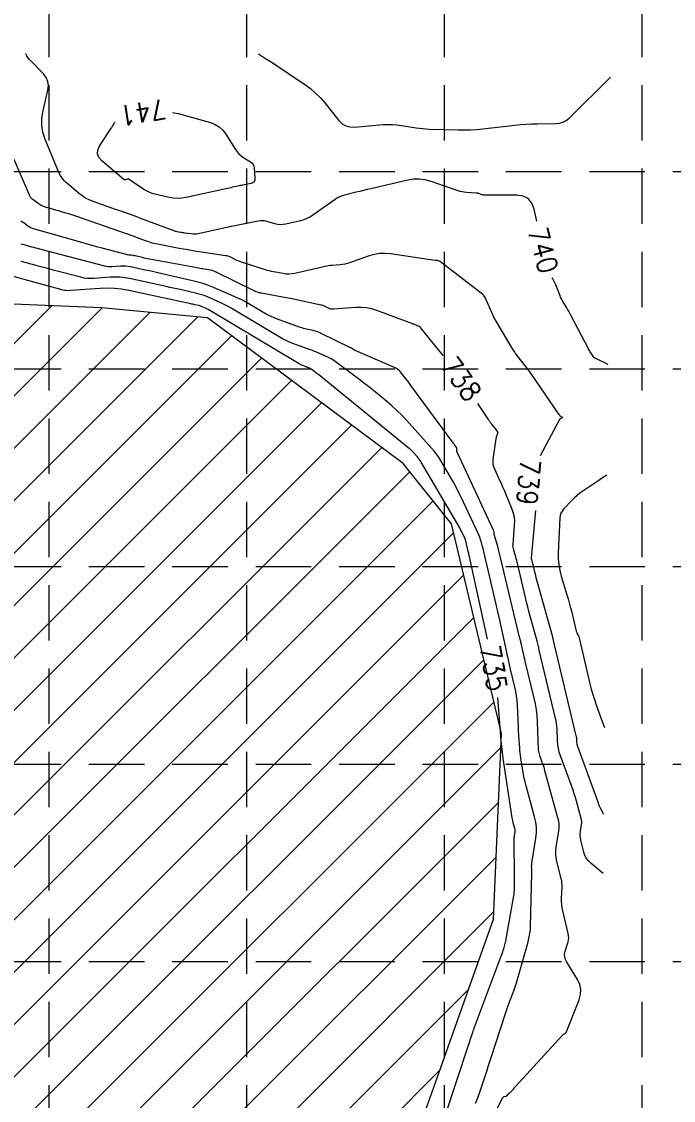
# Model space of a CAD drawing. Header units: feet. Extents: x 46644 to 49208, y 46045 to 47649.
# Drawn here: x 48680.3 to 48812.2, y 46658.7 to 46877.2 of the extents above; entities that cross this region are included whole.
import ezdxf
from ezdxf.enums import TextEntityAlignment as Align

# ---------------------------------------------------------------- set-up
doc = ezdxf.new("R2010")
doc.units = ezdxf.units.FT
doc.header["$MEASUREMENT"] = 0
doc.linetypes.add('DGN Style 3', pattern=[33.544038, 23.960027, -9.584011])
doc.linetypes.add('HIDDEN', pattern=[0.375, 0.25, -0.125])
doc.layers.add('EC', color=35, linetype='Continuous', lineweight=0)
doc.layers.add('WATER', color=5, linetype='Continuous', lineweight=0)
doc.layers.add('GRID', color=254, linetype='HIDDEN')
doc.styles.add('Style-STANDARD', font='STANDARD.shx')

msp = doc.modelspace()

# ---------------------------------------------------------------- hatches: boundary and pattern name
at = {"layer": 'WATER', "linetype": 'Continuous', "lineweight": 0}
h = msp.add_hatch(dxfattribs=at)
h.set_pattern_fill('ANSI31', color=5, scale=60, style=0)
h.paths.add_polyline_path([(48758, 46548), (48748.24, 46580.2), (48748.24, 46610.52), (48759.97, 46650.93), (48775.75, 46695.46), (48777.37, 46733.05), (48767.26, 46775.49), (48757.53, 46787.69), (48717.91, 46817.2), (48696.48, 46819.22), (48677.07, 46820.03), (48668.98, 46822.85), (48659.27, 46819.62), (48652, 46813.96), (48645.12, 46806.28), (48639.46, 46798.6), (48637.44, 46784.46), (48637.44, 46767.88), (48636.63, 46740.8), (48643.1, 46711.7), (48644.31, 46697.15), (48649.17, 46685.83), (48650.38, 46673.3), (48654.02, 46662.79), (48655.23, 46659.96), (48658.87, 46653.09), (48663.75, 46638.02), (48666.87, 46627.54), (48668, 46622.15), (48668.57, 46614.5), (48667.72, 46613.94), (48661.2, 46570.87), (48661.77, 46564.36), (48660.62, 46535.65), (48655.23, 46513.26), (48658.07, 46482.38), (48659.48, 46459.15), (48661.72, 46442.22), (48687.31, 46461.12), (48722.39, 46449.85), (48747.72, 46477.59), (48775.53, 46472.66)])

# ---------------------------------------------------------------- linework, layer by layer
at = {"layer": 'EC', "color": 35, "linetype": 'DGN Style 3', "lineweight": 0}
for p, q in [((48681.35, 46870.22), (48681.19, 46870.64)), ((48681.84, 46869.56), (48681.35, 46870.22)), ((48684.71, 46866.59), (48681.84, 46869.56)), ((48728.21, 46870.64), (48729.68, 46869.73)), ((48729.68, 46869.73), (48730.02, 46869.53)), ((48730.02, 46869.53), (48730.34, 46869.32)), ((48730.34, 46869.32), (48730.67, 46869.11)), ((48730.67, 46869.11), (48731, 46868.89)), ((48731, 46868.89), (48737.62, 46864.44)), ((48685.28, 46865.86), (48684.71, 46866.59)), ((48685.62, 46865.06), (48685.28, 46865.86)), ((48685.74, 46864.2), (48685.62, 46865.06)), ((48791.08, 46857.65), (48799.4, 46865.89)), ((48799.4, 46865.89), (48799.46, 46865.94)), ((48684.59, 46858.83), (48685.63, 46863.28)), ((48685.63, 46863.28), (48685.74, 46864.2)), ((48737.62, 46864.44), (48738.74, 46863.62)), ((48738.74, 46863.62), (48739.78, 46862.73)), ((48739.78, 46862.73), (48740.76, 46861.77)), ((48740.76, 46861.77), (48741.66, 46860.72)), ((48741.66, 46860.72), (48744.49, 46857.18)), ((48684.38, 46857.47), (48684.59, 46858.83)), ((48710.86, 46858.75), (48711.2, 46858.71)), ((48711.2, 46858.71), (48711.98, 46858.57)), ((48711.98, 46858.57), (48712.75, 46858.38)), ((48712.75, 46858.38), (48718.52, 46856.74)), ((48684.38, 46856.14), (48684.38, 46857.47)), ((48684.6, 46854.82), (48684.38, 46856.14)), ((48698.53, 46855.74), (48698.62, 46855.89)), ((48698.62, 46855.89), (48698.72, 46856.04)), ((48698.72, 46856.04), (48698.81, 46856.19)), ((48698.81, 46856.19), (48699.11, 46856.67)), ((48699.11, 46856.67), (48699.18, 46856.77)), ((48699.18, 46856.77), (48699.23, 46856.81)), ((48718.52, 46856.74), (48719.46, 46856.38)), ((48719.46, 46856.38), (48720.29, 46855.88)), ((48720.29, 46855.88), (48721, 46855.22)), ((48744.49, 46857.18), (48745.14, 46856.52)), ((48745.14, 46856.52), (48745.89, 46856.08)), ((48745.89, 46856.08), (48746.72, 46855.85)), ((48746.72, 46855.85), (48747.64, 46855.82)), ((48747.64, 46855.82), (48753.49, 46856.32)), ((48753.49, 46856.32), (48754.41, 46856.37)), ((48754.41, 46856.37), (48755.33, 46856.37)), ((48755.33, 46856.37), (48756.25, 46856.3)), ((48756.25, 46856.3), (48757.17, 46856.18)), ((48757.17, 46856.18), (48760.16, 46855.68)), ((48773.64, 46855.49), (48780.13, 46856.24)), ((48780.13, 46856.24), (48781.26, 46856.36)), ((48781.26, 46856.36), (48782.39, 46856.44)), ((48782.39, 46856.44), (48783.52, 46856.5)), ((48783.52, 46856.5), (48784.66, 46856.52)), ((48784.66, 46856.52), (48788.36, 46856.53)), ((48788.36, 46856.53), (48789.13, 46856.6)), ((48789.13, 46856.6), (48789.84, 46856.81)), ((48789.84, 46856.81), (48790.49, 46857.16)), ((48790.49, 46857.16), (48791.08, 46857.65)), ((48685.02, 46853.52), (48684.6, 46854.82)), ((48696.09, 46851.98), (48698.43, 46855.6)), ((48698.43, 46855.6), (48698.53, 46855.74)), ((48721, 46855.22), (48721.61, 46854.42)), ((48721.61, 46854.42), (48723.57, 46851.28)), ((48760.16, 46855.68), (48760.8, 46855.58)), ((48760.8, 46855.58), (48761.45, 46855.51)), ((48761.45, 46855.51), (48762.09, 46855.45)), ((48762.09, 46855.45), (48762.74, 46855.43)), ((48762.74, 46855.43), (48768.62, 46855.26)), ((48768.62, 46855.26), (48769.87, 46855.25)), ((48769.87, 46855.25), (48771.13, 46855.29)), ((48771.13, 46855.29), (48772.38, 46855.36)), ((48772.38, 46855.36), (48773.64, 46855.49)), ((48687.86, 46846.63), (48685.02, 46853.52)), ((48695.71, 46851.17), (48696.09, 46851.98)), ((48681.9, 46842.02), (48678.77, 46849.29)), ((48695.66, 46850.4), (48695.71, 46851.17)), ((48695.93, 46849.69), (48695.66, 46850.4)), ((48696.53, 46849.02), (48695.93, 46849.69)), ((48723.57, 46851.28), (48723.89, 46850.83)), ((48723.89, 46850.83), (48724.25, 46850.42)), ((48724.25, 46850.42), (48724.66, 46850.06)), ((48724.66, 46850.06), (48725.1, 46849.74)), ((48725.1, 46849.74), (48726.64, 46848.76)), ((48701.09, 46845.18), (48696.53, 46849.02)), ((48726.64, 46848.76), (48726.93, 46848.53)), ((48726.93, 46848.53), (48727.14, 46848.26)), ((48727.14, 46848.26), (48727.28, 46847.93)), ((48727.28, 46847.93), (48727.35, 46847.57)), ((48727.35, 46847.57), (48727.5, 46845.49)), ((48688.15, 46846.04), (48687.86, 46846.63)), ((48688.5, 46845.49), (48688.15, 46846.04)), ((48688.9, 46844.99), (48688.5, 46845.49)), ((48689.38, 46844.54), (48688.9, 46844.99)), ((48701.15, 46845.14), (48701.09, 46845.18)), ((48701.22, 46845.12), (48701.15, 46845.14)), ((48701.29, 46845.12), (48701.22, 46845.12)), ((48701.36, 46845.14), (48701.29, 46845.12)), ((48701.69, 46845.28), (48701.36, 46845.14)), ((48701.8, 46845.31), (48701.69, 46845.28)), ((48701.89, 46845.32), (48701.8, 46845.31)), ((48701.99, 46845.29), (48701.89, 46845.32)), ((48702.08, 46845.24), (48701.99, 46845.29)), ((48705.04, 46843.21), (48702.08, 46845.24)), ((48727.47, 46845.09), (48727.33, 46844.77)), ((48727.5, 46845.49), (48727.47, 46845.09)), ((48758.42, 46845.08), (48750.94, 46843.33)), ((48759.62, 46845.27), (48758.42, 46845.08)), ((48760.81, 46845.29), (48759.62, 46845.27)), ((48761.99, 46845.15), (48760.81, 46845.29)), ((48763.16, 46844.83), (48761.99, 46845.15)), ((48691.73, 46842.53), (48689.38, 46844.54)), ((48705.56, 46842.89), (48705.04, 46843.21)), ((48706.11, 46842.62), (48705.56, 46842.89)), ((48721.62, 46843.34), (48713.61, 46841.59)), ((48721.96, 46843.41), (48721.62, 46843.34)), ((48722.3, 46843.48), (48721.96, 46843.41)), ((48722.63, 46843.56), (48722.3, 46843.48)), ((48722.97, 46843.63), (48722.63, 46843.56)), ((48724.08, 46843.87), (48722.97, 46843.63)), ((48724.31, 46843.92), (48724.08, 46843.87)), ((48724.55, 46843.97), (48724.31, 46843.92)), ((48724.79, 46844.02), (48724.55, 46843.97)), ((48725.02, 46844.07), (48724.79, 46844.02)), ((48726.69, 46844.41), (48725.02, 46844.07)), ((48727.06, 46844.55), (48726.69, 46844.41)), ((48727.33, 46844.77), (48727.06, 46844.55)), ((48748.75, 46842.81), (48748.02, 46842.64)), ((48749.48, 46842.99), (48748.75, 46842.81)), ((48750.21, 46843.16), (48749.48, 46842.99)), ((48750.94, 46843.33), (48750.21, 46843.16)), ((48768.61, 46842.93), (48763.16, 46844.83)), ((48769.03, 46842.8), (48768.61, 46842.93)), ((48769.45, 46842.7), (48769.03, 46842.8)), ((48682.03, 46841.76), (48681.9, 46842.02)), ((48682.19, 46841.53), (48682.03, 46841.76)), ((48682.38, 46841.32), (48682.19, 46841.53)), ((48682.6, 46841.14), (48682.38, 46841.32)), ((48683.69, 46840.33), (48682.6, 46841.14)), ((48692.47, 46841.95), (48691.73, 46842.53)), ((48693.26, 46841.45), (48692.47, 46841.95)), ((48694.09, 46841.03), (48693.26, 46841.45)), ((48694.96, 46840.68), (48694.09, 46841.03)), ((48699.32, 46839.17), (48694.96, 46840.68)), ((48706.69, 46842.4), (48706.11, 46842.62)), ((48707.28, 46842.23), (48706.69, 46842.4)), ((48710.13, 46841.6), (48707.28, 46842.23)), ((48711, 46841.45), (48710.13, 46841.6)), ((48711.87, 46841.4), (48711, 46841.45)), ((48712.74, 46841.45), (48711.87, 46841.4)), ((48713.61, 46841.59), (48712.74, 46841.45)), ((48743.77, 46841.19), (48739.43, 46838.11)), ((48744.2, 46841.47), (48743.77, 46841.19)), ((48744.66, 46841.71), (48744.2, 46841.47)), ((48745.14, 46841.9), (48744.66, 46841.71)), ((48745.64, 46842.05), (48745.14, 46841.9)), ((48748.02, 46842.64), (48745.64, 46842.05)), ((48769.88, 46842.63), (48769.45, 46842.7)), ((48770.31, 46842.59), (48769.88, 46842.63)), ((48772.35, 46842.46), (48770.31, 46842.59)), ((48772.46, 46842.45), (48772.35, 46842.46)), ((48772.58, 46842.43), (48772.46, 46842.45)), ((48772.69, 46842.4), (48772.58, 46842.43)), ((48772.8, 46842.37), (48772.69, 46842.4)), ((48773.32, 46842.18), (48772.8, 46842.37)), ((48773.47, 46842.13), (48773.32, 46842.18)), ((48773.64, 46842.09), (48773.47, 46842.13)), ((48773.8, 46842.07), (48773.64, 46842.09)), ((48773.97, 46842.06), (48773.8, 46842.07)), ((48780.47, 46842.05), (48773.97, 46842.06)), ((48781.79, 46841.87), (48780.47, 46842.05)), ((48782.82, 46841.34), (48781.79, 46841.87)), ((48783.57, 46840.44), (48782.82, 46841.34)), ((48684.03, 46840.1), (48683.69, 46840.33)), ((48684.39, 46839.9), (48684.03, 46840.1)), ((48684.76, 46839.74), (48684.39, 46839.9)), ((48685.15, 46839.6), (48684.76, 46839.74)), ((48688.2, 46838.74), (48685.15, 46839.6)), ((48689.02, 46838.49), (48688.2, 46838.74)), ((48689.84, 46838.24), (48689.02, 46838.49)), ((48700.63, 46838.71), (48699.32, 46839.17)), ((48701.95, 46838.24), (48700.63, 46838.71)), ((48784.02, 46839.19), (48783.57, 46840.44)), ((48784.53, 46836.8), (48784.02, 46839.19)), ((48680.36, 46836.66), (48680.17, 46836.77)), ((48680.55, 46836.54), (48680.36, 46836.66)), ((48680.73, 46836.41), (48680.55, 46836.54)), ((48681.57, 46835.79), (48680.73, 46836.41)), ((48690.66, 46837.98), (48689.84, 46838.24)), ((48691.47, 46837.7), (48690.66, 46837.98)), ((48701.35, 46834.28), (48691.47, 46837.7)), ((48703.26, 46837.77), (48701.95, 46838.24)), ((48704.56, 46837.28), (48703.26, 46837.77)), ((48711.16, 46834.81), (48704.56, 46837.28)), ((48725.11, 46836.16), (48724.45, 46836.03)), ((48728.18, 46836.81), (48725.11, 46836.16)), ((48728.57, 46836.86), (48728.18, 46836.81)), ((48728.96, 46836.87), (48728.57, 46836.86)), ((48729.35, 46836.83), (48728.96, 46836.87)), ((48729.74, 46836.75), (48729.35, 46836.83)), ((48731.55, 46836.22), (48729.74, 46836.75)), ((48732.11, 46836.1), (48731.55, 46836.22)), ((48733.79, 46836.16), (48733.23, 46836.07)), ((48736.45, 46836.78), (48733.79, 46836.16)), ((48737.24, 46837), (48736.45, 46836.78)), ((48738, 46837.3), (48737.24, 46837)), ((48738.73, 46837.67), (48738, 46837.3)), ((48739.43, 46838.11), (48738.73, 46837.67)), ((48681.83, 46835.61), (48681.57, 46835.79)), ((48682.11, 46835.46), (48681.83, 46835.61)), ((48682.39, 46835.33), (48682.11, 46835.46)), ((48682.69, 46835.23), (48682.39, 46835.33)), ((48692.05, 46832.56), (48682.69, 46835.23)), ((48701.82, 46834.12), (48701.35, 46834.28)), ((48702.29, 46833.95), (48701.82, 46834.12)), ((48711.3, 46834.76), (48711.16, 46834.81)), ((48711.45, 46834.71), (48711.3, 46834.76)), ((48711.6, 46834.68), (48711.45, 46834.71)), ((48711.75, 46834.64), (48711.6, 46834.68)), ((48712.45, 46834.51), (48711.75, 46834.64)), ((48712.67, 46834.47), (48712.45, 46834.51)), ((48712.89, 46834.44), (48712.67, 46834.47)), ((48713.1, 46834.4), (48712.89, 46834.44)), ((48713.32, 46834.37), (48713.1, 46834.4)), ((48714.57, 46834.18), (48713.32, 46834.37)), ((48714.93, 46834.14), (48714.57, 46834.18)), ((48715.29, 46834.14), (48714.93, 46834.14)), ((48715.65, 46834.17), (48715.29, 46834.14)), ((48716.01, 46834.23), (48715.65, 46834.17)), ((48722.47, 46835.61), (48716.01, 46834.23)), ((48723.13, 46835.75), (48722.47, 46835.61)), ((48723.79, 46835.89), (48723.13, 46835.75)), ((48724.45, 46836.03), (48723.79, 46835.89)), ((48732.67, 46836.05), (48732.11, 46836.1)), ((48733.23, 46836.07), (48732.67, 46836.05)), ((48680.44, 46832.07), (48680.15, 46832.13)), ((48680.73, 46831.99), (48680.44, 46832.07)), ((48681.02, 46831.92), (48680.73, 46831.99)), ((48682.37, 46831.54), (48681.02, 46831.92)), ((48693.19, 46832.24), (48692.05, 46832.56)), ((48694.34, 46831.93), (48693.19, 46832.24)), ((48695.48, 46831.61), (48694.34, 46831.93)), ((48702.76, 46833.78), (48702.29, 46833.95)), ((48703.22, 46833.61), (48702.76, 46833.78)), ((48705.4, 46832.79), (48703.22, 46833.61)), ((48706.07, 46832.56), (48705.4, 46832.79)), ((48706.74, 46832.35), (48706.07, 46832.56)), ((48707.43, 46832.18), (48706.74, 46832.35)), ((48708.12, 46832.03), (48707.43, 46832.18)), ((48712.54, 46831.2), (48708.12, 46832.03)), ((48682.78, 46831.43), (48682.37, 46831.54)), ((48683.19, 46831.32), (48682.78, 46831.43)), ((48683.61, 46831.21), (48683.19, 46831.32)), ((48684.02, 46831.1), (48683.61, 46831.21)), ((48697.14, 46827.66), (48684.02, 46831.1)), ((48696.63, 46831.31), (48695.48, 46831.61)), ((48701.99, 46829.91), (48696.63, 46831.31)), ((48702.03, 46829.9), (48701.99, 46829.91)), ((48702.07, 46829.89), (48702.03, 46829.9)), ((48702.11, 46829.89), (48702.07, 46829.89)), ((48702.15, 46829.89), (48702.11, 46829.89)), ((48702.34, 46829.91), (48702.15, 46829.89)), ((48702.39, 46829.91), (48702.34, 46829.91)), ((48702.45, 46829.91), (48702.39, 46829.91)), ((48702.51, 46829.9), (48702.45, 46829.91)), ((48702.56, 46829.89), (48702.51, 46829.9)), ((48702.89, 46829.82), (48702.56, 46829.89)), ((48702.98, 46829.8), (48702.89, 46829.82)), ((48703.08, 46829.78), (48702.98, 46829.8)), ((48703.17, 46829.76), (48703.08, 46829.78)), ((48703.26, 46829.74), (48703.17, 46829.76)), ((48704.74, 46829.4), (48703.26, 46829.74)), ((48713.58, 46831.02), (48712.54, 46831.2)), ((48714.62, 46830.84), (48713.58, 46831.02)), ((48715.67, 46830.66), (48714.62, 46830.84)), ((48716.71, 46830.5), (48715.67, 46830.66)), ((48721.59, 46829.78), (48716.71, 46830.5)), ((48721.86, 46829.73), (48721.59, 46829.78)), ((48722.12, 46829.66), (48721.86, 46829.73)), ((48722.37, 46829.57), (48722.12, 46829.66)), ((48750.62, 46829.74), (48746.66, 46828.34)), ((48751.68, 46830.04), (48750.62, 46829.74)), ((48752.75, 46830.21), (48751.68, 46830.04)), ((48753.83, 46830.25), (48752.75, 46830.21)), ((48754.92, 46830.15), (48753.83, 46830.25)), ((48763.93, 46828.83), (48754.92, 46830.15)), ((48683.25, 46827.81), (48680.24, 46828.64)), ((48684.17, 46827.56), (48683.25, 46827.81)), ((48685.1, 46827.31), (48684.17, 46827.56)), ((48697.5, 46827.58), (48697.14, 46827.66)), ((48697.86, 46827.53), (48697.5, 46827.58)), ((48698.22, 46827.52), (48697.86, 46827.53)), ((48698.58, 46827.53), (48698.22, 46827.52)), ((48700.29, 46827.66), (48698.58, 46827.53)), ((48700.81, 46827.68), (48700.29, 46827.66)), ((48701.33, 46827.66), (48700.81, 46827.68)), ((48701.85, 46827.61), (48701.33, 46827.66)), ((48702.36, 46827.51), (48701.85, 46827.61)), ((48705.33, 46826.87), (48702.36, 46827.51)), ((48705.1, 46829.32), (48704.74, 46829.4)), ((48705.45, 46829.25), (48705.1, 46829.32)), ((48705.81, 46829.18), (48705.45, 46829.25)), ((48706.17, 46829.11), (48705.81, 46829.18)), ((48715.83, 46827.3), (48706.17, 46829.11)), ((48722.61, 46829.46), (48722.37, 46829.57)), ((48723.74, 46828.9), (48722.61, 46829.46)), ((48724.09, 46828.74), (48723.74, 46828.9)), ((48724.45, 46828.59), (48724.09, 46828.74)), ((48724.81, 46828.45), (48724.45, 46828.59)), ((48725.17, 46828.33), (48724.81, 46828.45)), ((48729.62, 46826.92), (48725.17, 46828.33)), ((48741.75, 46827.63), (48735.58, 46826.21)), ((48742.09, 46827.7), (48741.75, 46827.63)), ((48742.43, 46827.76), (48742.09, 46827.7)), ((48742.77, 46827.8), (48742.43, 46827.76)), ((48743.12, 46827.83), (48742.77, 46827.8)), ((48744.74, 46827.94), (48743.12, 46827.83)), ((48745.23, 46827.99), (48744.74, 46827.94)), ((48745.71, 46828.08), (48745.23, 46827.99)), ((48746.19, 46828.19), (48745.71, 46828.08)), ((48746.66, 46828.34), (48746.19, 46828.19)), ((48763.97, 46828.83), (48763.93, 46828.83)), ((48764.02, 46828.82), (48763.97, 46828.83)), ((48764.07, 46828.82), (48764.02, 46828.82)), ((48764.11, 46828.81), (48764.07, 46828.82)), ((48764.33, 46828.8), (48764.11, 46828.81)), ((48764.39, 46828.8), (48764.33, 46828.8)), ((48764.45, 46828.79), (48764.39, 46828.8)), ((48764.5, 46828.77), (48764.45, 46828.79)), ((48764.56, 46828.75), (48764.5, 46828.77)), ((48764.82, 46828.66), (48764.56, 46828.75)), ((48764.9, 46828.62), (48764.82, 46828.66)), ((48764.97, 46828.59), (48764.9, 46828.62)), ((48765.05, 46828.54), (48764.97, 46828.59)), ((48765.11, 46828.49), (48765.05, 46828.54)), ((48773.32, 46822.22), (48765.11, 46828.49)), ((48686.49, 46823.42), (48678.1, 46825.74)), ((48686.02, 46827.06), (48685.1, 46827.31)), ((48686.94, 46826.81), (48686.02, 46827.06)), ((48692.29, 46825.41), (48686.94, 46826.81)), ((48692.97, 46825.27), (48692.29, 46825.41)), ((48693.64, 46825.18), (48692.97, 46825.27)), ((48698.25, 46825.41), (48695.02, 46825.16)), ((48699.24, 46825.45), (48698.25, 46825.41)), ((48700.22, 46825.41), (48699.24, 46825.45)), ((48701.19, 46825.31), (48700.22, 46825.41)), ((48702.16, 46825.14), (48701.19, 46825.31)), ((48706.18, 46826.69), (48705.33, 46826.87)), ((48707.03, 46826.5), (48706.18, 46826.69)), ((48707.89, 46826.31), (48707.03, 46826.5)), ((48708.74, 46826.12), (48707.89, 46826.31)), ((48714.9, 46824.72), (48708.74, 46826.12)), ((48716.09, 46827.25), (48715.83, 46827.3)), ((48716.36, 46827.2), (48716.09, 46827.25)), ((48716.62, 46827.16), (48716.36, 46827.2)), ((48716.89, 46827.12), (48716.62, 46827.16)), ((48718.12, 46826.94), (48716.89, 46827.12)), ((48718.5, 46826.87), (48718.12, 46826.94)), ((48718.86, 46826.77), (48718.5, 46826.87)), ((48719.22, 46826.64), (48718.86, 46826.77)), ((48719.57, 46826.49), (48719.22, 46826.64)), ((48727.38, 46822.65), (48719.57, 46826.49)), ((48730.02, 46826.8), (48729.62, 46826.92)), ((48730.43, 46826.69), (48730.02, 46826.8)), ((48730.85, 46826.59), (48730.43, 46826.69)), ((48731.26, 46826.51), (48730.85, 46826.59)), ((48733.21, 46826.16), (48731.26, 46826.51)), ((48733.8, 46826.08), (48733.21, 46826.16)), ((48734.39, 46826.06), (48733.8, 46826.08)), ((48734.99, 46826.1), (48734.39, 46826.06)), ((48735.58, 46826.21), (48734.99, 46826.1)), ((48787.8, 46825.07), (48787.68, 46825.29)), ((48686.74, 46823.35), (48686.49, 46823.42)), ((48686.99, 46823.29), (48686.74, 46823.35)), ((48687.25, 46823.22), (48686.99, 46823.29)), ((48687.5, 46823.15), (48687.25, 46823.22)), ((48688.69, 46822.84), (48687.5, 46823.15)), ((48696.2, 46823.16), (48690.17, 46822.71)), ((48694.33, 46825.14), (48693.64, 46825.18)), ((48695.02, 46825.16), (48694.33, 46825.14)), ((48697.66, 46823.21), (48696.2, 46823.16)), ((48699.1, 46823.17), (48697.66, 46823.21)), ((48700.54, 46823.02), (48699.1, 46823.17)), ((48709.57, 46823.54), (48702.16, 46825.14)), ((48710.28, 46823.38), (48709.57, 46823.54)), ((48711, 46823.22), (48710.28, 46823.38)), ((48711.71, 46823.07), (48711, 46823.22)), ((48712.42, 46822.91), (48711.71, 46823.07)), ((48715.99, 46824.45), (48714.9, 46824.72)), ((48717.05, 46824.13), (48715.99, 46824.45)), ((48718.1, 46823.76), (48717.05, 46824.13)), ((48719.14, 46823.34), (48718.1, 46823.76)), ((48723.93, 46821.26), (48719.14, 46823.34)), ((48788, 46824.69), (48787.8, 46825.07)), ((48788.18, 46824.31), (48788, 46824.69)), ((48788.36, 46823.92), (48788.18, 46824.31)), ((48788.52, 46823.53), (48788.36, 46823.92)), ((48789.25, 46821.67), (48788.52, 46823.53)), ((48689.06, 46822.76), (48688.69, 46822.84)), ((48689.42, 46822.71), (48689.06, 46822.76)), ((48689.79, 46822.69), (48689.42, 46822.71)), ((48690.17, 46822.71), (48689.79, 46822.69)), ((48701.97, 46822.76), (48700.54, 46823.02)), ((48714.58, 46820.03), (48701.97, 46822.76)), ((48715.74, 46822.15), (48712.42, 46822.91)), ((48716.26, 46822.02), (48715.74, 46822.15)), ((48716.76, 46821.87), (48716.26, 46822.02)), ((48717.26, 46821.7), (48716.76, 46821.87)), ((48717.76, 46821.5), (48717.26, 46821.7)), ((48720.03, 46820.51), (48717.76, 46821.5)), ((48724.54, 46820.99), (48723.93, 46821.26)), ((48725.14, 46820.69), (48724.54, 46820.99)), ((48727.47, 46822.61), (48727.38, 46822.65)), ((48727.57, 46822.57), (48727.47, 46822.61)), ((48727.67, 46822.53), (48727.57, 46822.57)), ((48727.77, 46822.49), (48727.67, 46822.53)), ((48728.25, 46822.34), (48727.77, 46822.49)), ((48728.39, 46822.3), (48728.25, 46822.34)), ((48728.54, 46822.26), (48728.39, 46822.3)), ((48728.69, 46822.23), (48728.54, 46822.26)), ((48728.84, 46822.2), (48728.69, 46822.23)), ((48732.03, 46821.61), (48728.84, 46822.2)), ((48732.78, 46821.47), (48732.03, 46821.61)), ((48733.53, 46821.33), (48732.78, 46821.47)), ((48734.27, 46821.18), (48733.53, 46821.33)), ((48735.02, 46821.02), (48734.27, 46821.18)), ((48740.87, 46819.8), (48735.02, 46821.02)), ((48773.57, 46822.01), (48773.32, 46822.22)), ((48773.79, 46821.77), (48773.57, 46822.01)), ((48773.98, 46821.5), (48773.79, 46821.77)), ((48774.13, 46821.21), (48773.98, 46821.5)), ((48774.79, 46819.79), (48774.13, 46821.21)), ((48789.37, 46821.37), (48789.25, 46821.67)), ((48789.51, 46821.08), (48789.37, 46821.37)), ((48789.66, 46820.79), (48789.51, 46821.08)), ((48714.77, 46819.99), (48714.58, 46820.03)), ((48714.96, 46819.95), (48714.77, 46819.99)), ((48715.14, 46819.91), (48714.96, 46819.95)), ((48715.33, 46819.87), (48715.14, 46819.91)), ((48716.2, 46819.67), (48715.33, 46819.87)), ((48716.34, 46819.64), (48716.2, 46819.67)), ((48716.47, 46819.6), (48716.34, 46819.64)), ((48716.6, 46819.55), (48716.47, 46819.6)), ((48716.73, 46819.5), (48716.6, 46819.55)), ((48717.33, 46819.24), (48716.73, 46819.5)), ((48717.51, 46819.16), (48717.33, 46819.24)), ((48717.69, 46819.07), (48717.51, 46819.16)), ((48717.86, 46818.97), (48717.69, 46819.07)), ((48718.04, 46818.88), (48717.86, 46818.97)), ((48736.44, 46807.87), (48718.04, 46818.88)), ((48720.72, 46820.2), (48720.03, 46820.51)), ((48721.4, 46819.86), (48720.72, 46820.2)), ((48722.07, 46819.51), (48721.4, 46819.86)), ((48722.73, 46819.13), (48722.07, 46819.51)), ((48732.43, 46813.33), (48722.73, 46819.13)), ((48725.73, 46820.38), (48725.14, 46820.69)), ((48726.31, 46820.05), (48725.73, 46820.38)), ((48728.98, 46818.45), (48726.31, 46820.05)), ((48741.05, 46819.75), (48740.87, 46819.8)), ((48741.23, 46819.7), (48741.05, 46819.75)), ((48741.41, 46819.63), (48741.23, 46819.7)), ((48741.58, 46819.55), (48741.41, 46819.63)), ((48742.38, 46819.15), (48741.58, 46819.55)), ((48742.63, 46819.05), (48742.38, 46819.15)), ((48742.88, 46818.98), (48742.63, 46819.05)), ((48743.15, 46818.95), (48742.88, 46818.98)), ((48743.41, 46818.95), (48743.15, 46818.95)), ((48747.96, 46819.3), (48743.41, 46818.95)), ((48749.04, 46819.32), (48747.96, 46819.3)), ((48750.11, 46819.23), (48749.04, 46819.32)), ((48751.16, 46819.02), (48750.11, 46819.23)), ((48752.19, 46818.7), (48751.16, 46819.02)), ((48759.24, 46816.07), (48752.19, 46818.7)), ((48774.89, 46819.56), (48774.79, 46819.79)), ((48774.99, 46819.33), (48774.89, 46819.56)), ((48775.1, 46819.11), (48774.99, 46819.33)), ((48775.2, 46818.88), (48775.1, 46819.11)), ((48775.66, 46817.81), (48775.2, 46818.88)), ((48789.82, 46820.51), (48789.66, 46820.79)), ((48790.6, 46819.22), (48789.82, 46820.51)), ((48790.83, 46818.82), (48790.6, 46819.22)), ((48791.06, 46818.42), (48790.83, 46818.82)), ((48729.81, 46817.98), (48728.98, 46818.45)), ((48730.66, 46817.55), (48729.81, 46817.98)), ((48731.53, 46817.16), (48730.66, 46817.55)), ((48732.42, 46816.81), (48731.53, 46817.16)), ((48736.75, 46815.25), (48732.42, 46816.81)), ((48775.81, 46817.49), (48775.66, 46817.81)), ((48775.96, 46817.17), (48775.81, 46817.49)), ((48776.13, 46816.86), (48775.96, 46817.17)), ((48776.31, 46816.55), (48776.13, 46816.86)), ((48779.79, 46810.73), (48776.31, 46816.55)), ((48791.29, 46818.02), (48791.06, 46818.42)), ((48791.5, 46817.61), (48791.29, 46818.02)), ((48794.92, 46811.04), (48791.5, 46817.61)), ((48737.04, 46815.15), (48736.75, 46815.25)), ((48737.33, 46815.06), (48737.04, 46815.15)), ((48737.62, 46814.98), (48737.33, 46815.06)), ((48737.92, 46814.91), (48737.62, 46814.98)), ((48739.31, 46814.62), (48737.92, 46814.91)), ((48739.73, 46814.52), (48739.31, 46814.62)), ((48740.14, 46814.39), (48739.73, 46814.52)), ((48740.54, 46814.24), (48740.14, 46814.39)), ((48759.39, 46816.01), (48759.24, 46816.07)), ((48759.54, 46815.95), (48759.39, 46816.01)), ((48759.69, 46815.89), (48759.54, 46815.95)), ((48759.84, 46815.83), (48759.69, 46815.89)), ((48760.53, 46815.53), (48759.84, 46815.83)), ((48760.73, 46815.43), (48760.53, 46815.53)), ((48760.92, 46815.3), (48760.73, 46815.43)), ((48761.09, 46815.16), (48760.92, 46815.3)), ((48761.24, 46814.99), (48761.09, 46815.16)), ((48765.59, 46809.58), (48761.24, 46814.99)), ((48733.06, 46812.97), (48732.43, 46813.33)), ((48733.69, 46812.65), (48733.06, 46812.97)), ((48734.35, 46812.36), (48733.69, 46812.65)), ((48735.01, 46812.1), (48734.35, 46812.36)), ((48740.94, 46814.06), (48740.54, 46814.24)), ((48746.69, 46811.21), (48740.94, 46814.06)), ((48738.16, 46810.96), (48735.01, 46812.1)), ((48738.58, 46810.81), (48738.16, 46810.96)), ((48739, 46810.64), (48738.58, 46810.81)), ((48739.42, 46810.47), (48739, 46810.64)), ((48739.84, 46810.3), (48739.42, 46810.47)), ((48741.79, 46809.46), (48739.84, 46810.3)), ((48746.75, 46811.18), (48746.69, 46811.21)), ((48746.8, 46811.15), (48746.75, 46811.18)), ((48746.86, 46811.13), (48746.8, 46811.15)), ((48746.91, 46811.1), (48746.86, 46811.13)), ((48747.18, 46810.99), (48746.91, 46811.1)), ((48747.22, 46810.97), (48747.18, 46810.99)), ((48747.26, 46810.95), (48747.22, 46810.97)), ((48747.31, 46810.92), (48747.26, 46810.95)), ((48747.35, 46810.89), (48747.31, 46810.92)), ((48747.53, 46810.75), (48747.35, 46810.89)), ((48747.59, 46810.71), (48747.53, 46810.75)), ((48747.65, 46810.67), (48747.59, 46810.71)), ((48747.71, 46810.64), (48747.65, 46810.67)), ((48747.78, 46810.61), (48747.71, 46810.64)), ((48755.87, 46807.1), (48747.78, 46810.61)), ((48780.01, 46810.36), (48779.79, 46810.73)), ((48780.25, 46810.01), (48780.01, 46810.36)), ((48780.5, 46809.66), (48780.25, 46810.01)), ((48795.02, 46810.84), (48794.92, 46811.04)), ((48795.13, 46810.65), (48795.02, 46810.84)), ((48795.25, 46810.47), (48795.13, 46810.65)), ((48795.37, 46810.29), (48795.25, 46810.47)), ((48795.95, 46809.45), (48795.37, 46810.29)), ((48736.58, 46807.8), (48736.44, 46807.87)), ((48736.71, 46807.73), (48736.58, 46807.8)), ((48742.37, 46809.19), (48741.79, 46809.46)), ((48742.94, 46808.88), (48742.37, 46809.19)), ((48743.49, 46808.54), (48742.94, 46808.88)), ((48744.01, 46808.17), (48743.49, 46808.54)), ((48747.72, 46805.41), (48744.01, 46808.17)), ((48780.76, 46809.32), (48780.5, 46809.66)), ((48782.01, 46807.76), (48780.76, 46809.32)), ((48796.09, 46809.27), (48795.95, 46809.45)), ((48796.24, 46809.12), (48796.09, 46809.27)), ((48796.42, 46808.99), (48796.24, 46809.12)), ((48796.62, 46808.89), (48796.42, 46808.99)), ((48797.58, 46808.46), (48796.62, 46808.89)), ((48797.87, 46808.32), (48797.58, 46808.46)), ((48798.16, 46808.17), (48797.87, 46808.32)), ((48798.44, 46808.02), (48798.16, 46808.17)), ((48798.72, 46807.86), (48798.44, 46808.02)), ((48798.94, 46807.72), (48798.72, 46807.86)), ((48736.85, 46807.67), (48736.71, 46807.73)), ((48736.99, 46807.61), (48736.85, 46807.67)), ((48737.66, 46807.37), (48736.99, 46807.61)), ((48737.75, 46807.34), (48737.66, 46807.37)), ((48737.84, 46807.3), (48737.75, 46807.34)), ((48737.93, 46807.26), (48737.84, 46807.3)), ((48738.02, 46807.23), (48737.93, 46807.26)), ((48738.43, 46807.05), (48738.02, 46807.23)), ((48738.56, 46806.99), (48738.43, 46807.05)), ((48738.68, 46806.93), (48738.56, 46806.99)), ((48738.79, 46806.85), (48738.68, 46806.93)), ((48738.91, 46806.78), (48738.79, 46806.85)), ((48739.62, 46806.24), (48738.91, 46806.78)), ((48739.82, 46806.09), (48739.62, 46806.24)), ((48740.02, 46805.94), (48739.82, 46806.09)), ((48740.21, 46805.79), (48740.02, 46805.94)), ((48740.41, 46805.63), (48740.21, 46805.79)), ((48758.8, 46790.7), (48740.41, 46805.63)), ((48756.17, 46806.95), (48755.87, 46807.1)), ((48756.45, 46806.77), (48756.17, 46806.95)), ((48756.7, 46806.55), (48756.45, 46806.77)), ((48756.92, 46806.31), (48756.7, 46806.55)), ((48757.91, 46805.07), (48756.92, 46806.31)), ((48782.39, 46807.28), (48782.01, 46807.76)), ((48782.75, 46806.79), (48782.39, 46807.28)), ((48783.11, 46806.3), (48782.75, 46806.79)), ((48783.46, 46805.8), (48783.11, 46806.3)), ((48789.02, 46797.7), (48783.46, 46805.8)), ((48748.48, 46804.84), (48747.72, 46805.41)), ((48749.24, 46804.26), (48748.48, 46804.84)), ((48749.99, 46803.66), (48749.24, 46804.26)), ((48750.74, 46803.07), (48749.99, 46803.66)), ((48758.21, 46804.69), (48757.91, 46805.07)), ((48758.51, 46804.31), (48758.21, 46804.69)), ((48758.8, 46803.92), (48758.51, 46804.31)), ((48759.09, 46803.53), (48758.8, 46803.92)), ((48767.63, 46791.9), (48759.09, 46803.53)), ((48754.2, 46800.25), (48750.74, 46803.07)), ((48755.24, 46799.37), (48754.2, 46800.25)), ((48756.25, 46798.45), (48755.24, 46799.37)), ((48774.76, 46796.62), (48772.61, 46799.86)), ((48757.22, 46797.5), (48756.25, 46798.45)), ((48758.15, 46796.5), (48757.22, 46797.5)), ((48789.05, 46797.66), (48789.02, 46797.7)), ((48789.08, 46797.62), (48789.05, 46797.66)), ((48789.11, 46797.57), (48789.08, 46797.62)), ((48789.14, 46797.53), (48789.11, 46797.57)), ((48789.28, 46797.32), (48789.14, 46797.53)), ((48789.32, 46797.28), (48789.28, 46797.32)), ((48789.36, 46797.24), (48789.32, 46797.28)), ((48789.4, 46797.2), (48789.36, 46797.24)), ((48789.39, 46796.84), (48789.41, 46796.85)), ((48789.46, 46797.18), (48789.4, 46797.2)), ((48789.41, 46796.85), (48789.43, 46796.86)), ((48789.43, 46796.86), (48789.7, 46796.96)), ((48789.71, 46797.06), (48789.46, 46797.18)), ((48789.7, 46796.96), (48789.75, 46796.99)), ((48789.75, 46797.04), (48789.71, 46797.06)), ((48789.77, 46797.01), (48789.75, 46797.04)), ((48789.75, 46796.99), (48789.77, 46797.01)), ((48763.31, 46790.75), (48758.15, 46796.5)), ((48774.92, 46796.38), (48774.76, 46796.62)), ((48775.09, 46796.13), (48774.92, 46796.38)), ((48775.27, 46795.9), (48775.09, 46796.13)), ((48775.45, 46795.66), (48775.27, 46795.9)), ((48776.32, 46794.58), (48775.45, 46795.66)), ((48785.26, 46789.33), (48789.18, 46796.67)), ((48789.18, 46796.67), (48789.19, 46796.7)), ((48789.19, 46796.7), (48789.21, 46796.72)), ((48789.21, 46796.72), (48789.23, 46796.75)), ((48789.23, 46796.75), (48789.26, 46796.76)), ((48789.26, 46796.76), (48789.35, 46796.82)), ((48789.35, 46796.82), (48789.37, 46796.83)), ((48789.37, 46796.83), (48789.39, 46796.84)), ((48775.73, 46788.58), (48776.3, 46792.68)), ((48776.3, 46792.68), (48776.33, 46792.84)), ((48776.36, 46794.53), (48776.32, 46794.58)), ((48776.33, 46792.84), (48776.36, 46792.99)), ((48776.39, 46794.48), (48776.36, 46794.53)), ((48776.36, 46792.99), (48776.41, 46793.15)), ((48776.43, 46794.43), (48776.39, 46794.48)), ((48776.41, 46793.15), (48776.46, 46793.3)), ((48776.47, 46794.38), (48776.43, 46794.43)), ((48776.46, 46793.3), (48776.66, 46793.84)), ((48776.63, 46794.15), (48776.47, 46794.38)), ((48776.67, 46794.08), (48776.63, 46794.15)), ((48776.66, 46793.84), (48776.68, 46793.92)), ((48776.69, 46794), (48776.67, 46794.08)), ((48776.68, 46793.92), (48776.69, 46794)), ((48759, 46790.54), (48758.8, 46790.7)), ((48759.18, 46790.37), (48759, 46790.54)), ((48759.36, 46790.19), (48759.18, 46790.37)), ((48763.83, 46790.14), (48763.31, 46790.75)), ((48767.71, 46791.78), (48767.63, 46791.9)), ((48767.8, 46791.66), (48767.71, 46791.78)), ((48767.88, 46791.54), (48767.8, 46791.66)), ((48767.96, 46791.42), (48767.88, 46791.54)), ((48768.34, 46790.85), (48767.96, 46791.42)), ((48768.37, 46790.8), (48768.34, 46790.85)), ((48768.34, 46790.25), (48768.35, 46790.34)), ((48768.35, 46790.34), (48768.39, 46790.62)), ((48768.39, 46790.74), (48768.37, 46790.8)), ((48768.39, 46790.68), (48768.39, 46790.74)), ((48768.39, 46790.62), (48768.39, 46790.68)), ((48759.53, 46790), (48759.36, 46790.19)), ((48760.32, 46789.13), (48759.53, 46790)), ((48760.56, 46788.85), (48760.32, 46789.13)), ((48760.77, 46788.57), (48760.56, 46788.85)), ((48760.98, 46788.27), (48760.77, 46788.57)), ((48761.17, 46787.97), (48760.98, 46788.27)), ((48764.32, 46789.51), (48763.83, 46790.14)), ((48764.77, 46788.85), (48764.32, 46789.51)), ((48765.2, 46788.17), (48764.77, 46788.85)), ((48767.09, 46784.95), (48765.2, 46788.17)), ((48768.35, 46790.17), (48768.34, 46790.25)), ((48768.37, 46790.08), (48768.35, 46790.17)), ((48768.4, 46790), (48768.37, 46790.08)), ((48775.72, 46774.32), (48768.4, 46790)), ((48775.69, 46788.06), (48775.73, 46788.58)), ((48768.59, 46775.34), (48761.17, 46787.97)), ((48775.73, 46787.54), (48775.69, 46788.06)), ((48775.84, 46787.04), (48775.73, 46787.54)), ((48776.03, 46786.56), (48775.84, 46787.04)), ((48777.08, 46784.3), (48776.03, 46786.56)), ((48767.66, 46783.95), (48767.09, 46784.95)), ((48768.2, 46782.95), (48767.66, 46783.95)), ((48777.39, 46783.63), (48777.08, 46784.3)), ((48797.06, 46784.29), (48793.86, 46782.11)), ((48797.62, 46784.65), (48797.06, 46784.29)), ((48798.18, 46785), (48797.62, 46784.65)), ((48798.73, 46785.32), (48798.18, 46785)), ((48768.73, 46781.93), (48768.2, 46782.95)), ((48769.23, 46780.9), (48768.73, 46781.93)), ((48777.69, 46782.95), (48777.39, 46783.63)), ((48777.99, 46782.27), (48777.69, 46782.95)), ((48778.27, 46781.59), (48777.99, 46782.27)), ((48779.58, 46778.39), (48778.27, 46781.59)), ((48793.26, 46781.69), (48792.69, 46781.23)), ((48793.86, 46782.11), (48793.26, 46781.69)), ((48772.75, 46773.43), (48769.23, 46780.9)), ((48791.63, 46780.22), (48789.97, 46778.47)), ((48792.14, 46780.74), (48791.63, 46780.22)), ((48792.69, 46781.23), (48792.14, 46780.74)), ((48779.84, 46777.61), (48779.58, 46778.39)), ((48780.01, 46776.83), (48779.84, 46777.61)), ((48783.49, 46768.54), (48784.32, 46778.17)), ((48789.28, 46777.19), (48789.22, 46776.69)), ((48789.43, 46777.65), (48789.28, 46777.19)), ((48789.66, 46778.08), (48789.43, 46777.65)), ((48789.97, 46778.47), (48789.66, 46778.08)), ((48768.77, 46775.02), (48768.59, 46775.34)), ((48768.95, 46774.69), (48768.77, 46775.02)), ((48779.73, 46771.37), (48780.06, 46775.21)), ((48780.08, 46776.03), (48780.01, 46776.83)), ((48780.06, 46775.21), (48780.08, 46776.03)), ((48789.22, 46776.69), (48788.89, 46769.59)), ((48769.12, 46774.36), (48768.95, 46774.69)), ((48769.28, 46774.03), (48769.12, 46774.36)), ((48770.02, 46772.46), (48769.28, 46774.03)), ((48772.84, 46773.21), (48772.75, 46773.43)), ((48772.93, 46772.99), (48772.84, 46773.21)), ((48773.01, 46772.77), (48772.93, 46772.99)), ((48775.74, 46774.27), (48775.72, 46774.32)), ((48775.76, 46774.22), (48775.74, 46774.27)), ((48775.79, 46774.17), (48775.76, 46774.22)), ((48775.81, 46774.12), (48775.79, 46774.17)), ((48775.9, 46773.89), (48775.81, 46774.12)), ((48775.91, 46773.85), (48775.9, 46773.89)), ((48775.92, 46773.81), (48775.91, 46773.85)), ((48775.91, 46773.53), (48775.93, 46773.73)), ((48775.91, 46773.47), (48775.91, 46773.53)), ((48775.91, 46773.42), (48775.91, 46773.47)), ((48775.92, 46773.36), (48775.91, 46773.42)), ((48775.93, 46773.77), (48775.92, 46773.81)), ((48775.93, 46773.3), (48775.92, 46773.36)), ((48775.93, 46773.73), (48775.93, 46773.77)), ((48776.63, 46770.87), (48775.93, 46773.3)), ((48770.04, 46772.41), (48770.02, 46772.46)), ((48770.07, 46772.36), (48770.04, 46772.41)), ((48770.08, 46772.3), (48770.07, 46772.36)), ((48770.1, 46772.25), (48770.08, 46772.3)), ((48770.17, 46772), (48770.1, 46772.25)), ((48770.2, 46771.92), (48770.17, 46772)), ((48770.22, 46771.84), (48770.2, 46771.92)), ((48770.24, 46771.77), (48770.22, 46771.84)), ((48770.25, 46771.69), (48770.24, 46771.77)), ((48770.68, 46769.88), (48770.25, 46771.69)), ((48773.08, 46772.54), (48773.01, 46772.77)), ((48773.39, 46771.47), (48773.08, 46772.54)), ((48773.49, 46771.14), (48773.39, 46771.47)), ((48773.57, 46770.81), (48773.49, 46771.14)), ((48773.66, 46770.48), (48773.57, 46770.81)), ((48776.79, 46770.32), (48776.63, 46770.87)), ((48779.72, 46771.14), (48779.73, 46771.37)), ((48779.73, 46770.91), (48779.72, 46771.14)), ((48779.76, 46770.68), (48779.73, 46770.91)), ((48779.82, 46770.45), (48779.76, 46770.68)), ((48770.78, 46769.46), (48770.68, 46769.88)), ((48770.88, 46769.04), (48770.78, 46769.46)), ((48770.97, 46768.62), (48770.88, 46769.04)), ((48771.07, 46768.19), (48770.97, 46768.62)), ((48773.74, 46770.15), (48773.66, 46770.48)), ((48775.73, 46761.76), (48773.74, 46770.15)), ((48776.93, 46769.77), (48776.79, 46770.32)), ((48777.07, 46769.22), (48776.93, 46769.77)), ((48777.21, 46768.67), (48777.07, 46769.22)), ((48780.9, 46753.11), (48777.21, 46768.67)), ((48780.12, 46769.39), (48779.82, 46770.45)), ((48780.21, 46769.07), (48780.12, 46769.39)), ((48780.3, 46768.74), (48780.21, 46769.07)), ((48780.39, 46768.41), (48780.3, 46768.74)), ((48783.49, 46768.47), (48783.49, 46768.54)), ((48783.49, 46768.39), (48783.49, 46768.47)), ((48788.89, 46769.59), (48788.89, 46768.39)), ((48774.57, 46752.14), (48771.07, 46768.19)), ((48780.47, 46768.09), (48780.39, 46768.41)), ((48782.25, 46760.57), (48780.47, 46768.09)), ((48783.5, 46768.32), (48783.49, 46768.39)), ((48783.52, 46768.25), (48783.5, 46768.32)), ((48783.61, 46767.91), (48783.52, 46768.25)), ((48783.64, 46767.81), (48783.61, 46767.91)), ((48783.67, 46767.71), (48783.64, 46767.81)), ((48783.7, 46767.61), (48783.67, 46767.71)), ((48783.72, 46767.5), (48783.7, 46767.61)), ((48784.2, 46765.48), (48783.72, 46767.5)), ((48788.89, 46768.39), (48788.99, 46767.21)), ((48788.99, 46767.21), (48789.19, 46766.03)), ((48784.32, 46765.01), (48784.2, 46765.48)), ((48784.44, 46764.53), (48784.32, 46765.01)), ((48784.56, 46764.06), (48784.44, 46764.53)), ((48789.19, 46766.03), (48789.49, 46764.88)), ((48789.49, 46764.88), (48790.64, 46761.11)), ((48784.69, 46763.58), (48784.56, 46764.06)), ((48787.71, 46752.81), (48784.69, 46763.58)), ((48776.07, 46760.31), (48775.73, 46761.76)), ((48776.4, 46758.86), (48776.07, 46760.31)), ((48782.48, 46759.62), (48782.25, 46760.57)), ((48790.64, 46761.11), (48790.88, 46760.3)), ((48790.88, 46760.3), (48791.11, 46759.49)), ((48776.73, 46757.41), (48776.4, 46758.86)), ((48782.72, 46758.68), (48782.48, 46759.62)), ((48782.96, 46757.75), (48782.72, 46758.68)), ((48783.22, 46756.81), (48782.96, 46757.75)), ((48791.11, 46759.49), (48791.32, 46758.68)), ((48791.32, 46758.68), (48791.53, 46757.86)), ((48791.53, 46757.86), (48792.52, 46753.75)), ((48777.05, 46755.96), (48776.73, 46757.41)), ((48778.53, 46749.19), (48777.05, 46755.96)), ((48784.44, 46752.45), (48783.22, 46756.81)), ((48792.52, 46753.75), (48792.56, 46753.61)), ((48792.56, 46753.61), (48792.61, 46753.47)), ((48792.61, 46753.47), (48792.67, 46753.34)), ((48792.67, 46753.34), (48792.74, 46753.21)), ((48792.74, 46753.21), (48792.99, 46752.79)), ((48780.93, 46752.97), (48780.9, 46753.11)), ((48780.97, 46752.83), (48780.93, 46752.97)), ((48781.01, 46752.69), (48780.97, 46752.83)), ((48781.05, 46752.54), (48781.01, 46752.69)), ((48781.23, 46751.88), (48781.05, 46752.54)), ((48781.29, 46751.68), (48781.23, 46751.88)), ((48781.34, 46751.48), (48781.29, 46751.68)), ((48781.39, 46751.27), (48781.34, 46751.48)), ((48781.44, 46751.07), (48781.39, 46751.27)), ((48781.81, 46749.43), (48781.44, 46751.07)), ((48784.49, 46752.28), (48784.44, 46752.45)), ((48784.54, 46752.1), (48784.49, 46752.28)), ((48784.58, 46751.92), (48784.54, 46752.1)), ((48784.62, 46751.75), (48784.58, 46751.92)), ((48784.81, 46750.93), (48784.62, 46751.75)), ((48787.72, 46752.77), (48787.71, 46752.81)), ((48787.73, 46752.72), (48787.72, 46752.77)), ((48787.74, 46752.68), (48787.73, 46752.72)), ((48787.76, 46752.63), (48787.74, 46752.68)), ((48787.8, 46752.42), (48787.76, 46752.63)), ((48787.82, 46752.35), (48787.8, 46752.42)), ((48787.83, 46752.29), (48787.82, 46752.35)), ((48787.85, 46752.22), (48787.83, 46752.29)), ((48787.86, 46752.16), (48787.85, 46752.22)), ((48792.54, 46732.57), (48787.86, 46752.16)), ((48792.99, 46752.79), (48793.03, 46752.7)), ((48793.03, 46752.7), (48793.08, 46752.6)), ((48793.08, 46752.6), (48793.11, 46752.51)), ((48793.11, 46752.51), (48793.14, 46752.41)), ((48793.14, 46752.41), (48795.3, 46743.07)), ((48778.58, 46748.97), (48778.53, 46749.19)), ((48778.63, 46748.75), (48778.58, 46748.97)), ((48781.91, 46748.99), (48781.81, 46749.43)), ((48782.01, 46748.56), (48781.91, 46748.99)), ((48784.86, 46750.67), (48784.81, 46750.93)), ((48784.92, 46750.42), (48784.86, 46750.67)), ((48784.98, 46750.17), (48784.92, 46750.42)), ((48785.04, 46749.92), (48784.98, 46750.17)), ((48788.34, 46736.1), (48785.04, 46749.92)), ((48778.67, 46748.54), (48778.63, 46748.75)), ((48778.72, 46748.32), (48778.67, 46748.54)), ((48778.95, 46747.31), (48778.72, 46748.32)), ((48779.02, 46747), (48778.95, 46747.31)), ((48779.09, 46746.69), (48779.02, 46747)), ((48779.16, 46746.38), (48779.09, 46746.69)), ((48782.11, 46748.12), (48782.01, 46748.56)), ((48782.21, 46747.68), (48782.11, 46748.12)), ((48784, 46740.21), (48782.21, 46747.68)), ((48779.24, 46746.07), (48779.16, 46746.38)), ((48780.1, 46742.45), (48779.24, 46746.07)), ((48780.3, 46741.54), (48780.1, 46742.45)), ((48795.3, 46743.07), (48795.56, 46742)), ((48777.2, 46733.37), (48776.69, 46740.36)), ((48780.45, 46740.62), (48780.3, 46741.54)), ((48780.56, 46739.7), (48780.45, 46740.62)), ((48784.25, 46739.02), (48784, 46740.21)), ((48795.56, 46742), (48795.86, 46740.94)), ((48795.86, 46740.94), (48796.19, 46739.89)), ((48780.62, 46738.77), (48780.56, 46739.7)), ((48780.81, 46734.41), (48780.62, 46738.77)), ((48784.45, 46737.83), (48784.25, 46739.02)), ((48796.19, 46739.89), (48796.55, 46738.85)), ((48796.55, 46738.85), (48797.78, 46735.47)), ((48784.59, 46736.63), (48784.45, 46737.83)), ((48784.67, 46735.42), (48784.59, 46736.63)), ((48788.45, 46735.58), (48788.34, 46736.1)), ((48780.83, 46733.92), (48780.81, 46734.41)), ((48780.86, 46733.44), (48780.83, 46733.92)), ((48784.91, 46729.76), (48784.67, 46735.42)), ((48788.54, 46735.05), (48788.45, 46735.58)), ((48788.6, 46734.52), (48788.54, 46735.05)), ((48788.64, 46733.99), (48788.6, 46734.52)), ((48788.74, 46731.5), (48788.64, 46733.99)), ((48797.78, 46735.47), (48798.05, 46734.75)), ((48798.05, 46734.75), (48798.27, 46734.23)), ((48777.35, 46731.57), (48777.2, 46733.37)), ((48777.54, 46729.78), (48777.35, 46731.57)), ((48780.89, 46732.96), (48780.86, 46733.44)), ((48780.92, 46732.48), (48780.89, 46732.96)), ((48781.09, 46730.23), (48780.92, 46732.48)), ((48788.8, 46730.75), (48788.74, 46731.5)), ((48792.58, 46732.42), (48792.54, 46732.57)), ((48792.6, 46732.27), (48792.58, 46732.42)), ((48792.62, 46732.12), (48792.6, 46732.27)), ((48792.63, 46731.97), (48792.62, 46732.12)), ((48792.66, 46731.25), (48792.63, 46731.97)), ((48777.76, 46728), (48777.54, 46729.78)), ((48781.13, 46729.68), (48781.09, 46730.23)), ((48781.19, 46729.14), (48781.13, 46729.68)), ((48781.25, 46728.59), (48781.19, 46729.14)), ((48784.94, 46729.45), (48784.91, 46729.76)), ((48784.99, 46729.15), (48784.94, 46729.45)), ((48785.06, 46728.85), (48784.99, 46729.15)), ((48788.92, 46730), (48788.8, 46730.75)), ((48789.1, 46729.27), (48788.92, 46730)), ((48789.33, 46728.54), (48789.1, 46729.27)), ((48792.68, 46731.03), (48792.66, 46731.25)), ((48792.71, 46730.82), (48792.68, 46731.03)), ((48792.76, 46730.61), (48792.71, 46730.82)), ((48792.83, 46730.4), (48792.76, 46730.61)), ((48797, 46718.96), (48792.83, 46730.4)), ((48778.01, 46726.21), (48777.76, 46728)), ((48781.33, 46728.05), (48781.25, 46728.59)), ((48781.72, 46725.53), (48781.33, 46728.05)), ((48785.15, 46728.56), (48785.06, 46728.85)), ((48785.65, 46727.19), (48785.15, 46728.56)), ((48785.8, 46726.77), (48785.65, 46727.19)), ((48791.61, 46722.3), (48789.33, 46728.54)), ((48779.57, 46715.95), (48778.01, 46726.21)), ((48781.84, 46724.76), (48781.72, 46725.53)), ((48782, 46723.99), (48781.84, 46724.76)), ((48785.94, 46726.35), (48785.8, 46726.77)), ((48786.07, 46725.92), (48785.94, 46726.35)), ((48786.19, 46725.49), (48786.07, 46725.92)), ((48788.83, 46715.98), (48786.19, 46725.49)), ((48782.17, 46723.23), (48782, 46723.99)), ((48782.37, 46722.47), (48782.17, 46723.23)), ((48784.11, 46716.18), (48782.37, 46722.47)), ((48791.87, 46721.57), (48791.61, 46722.3)), ((48792.11, 46720.82), (48791.87, 46721.57)), ((48792.34, 46720.08), (48792.11, 46720.82)), ((48792.56, 46719.33), (48792.34, 46720.08)), ((48793.53, 46715.82), (48792.56, 46719.33)), ((48797.12, 46718.65), (48797, 46718.96)), ((48797.25, 46718.35), (48797.12, 46718.65)), ((48797.39, 46718.05), (48797.25, 46718.35)), ((48784.34, 46715.11), (48784.11, 46716.18)), ((48797.53, 46717.76), (48797.39, 46718.05)), ((48798.11, 46716.65), (48797.53, 46717.76)), ((48779.62, 46715.7), (48779.57, 46715.95)), ((48779.67, 46715.44), (48779.62, 46715.7)), ((48779.72, 46715.19), (48779.67, 46715.44)), ((48779.79, 46714.94), (48779.72, 46715.19)), ((48780.11, 46713.77), (48779.79, 46714.94)), ((48784.46, 46714.04), (48784.34, 46715.11)), ((48784.47, 46712.96), (48784.46, 46714.04)), ((48788.97, 46715.31), (48788.83, 46715.98)), ((48789.05, 46714.63), (48788.97, 46715.31)), ((48788.98, 46713.27), (48789.05, 46713.95)), ((48789.05, 46713.95), (48789.05, 46714.63)), ((48793.37, 46713.19), (48793.6, 46714.61)), ((48793.6, 46715.52), (48793.53, 46715.82)), ((48793.63, 46715.22), (48793.6, 46715.52)), ((48793.6, 46714.61), (48793.63, 46714.92)), ((48793.63, 46714.92), (48793.63, 46715.22)), ((48779.97, 46711.74), (48779.98, 46711.96)), ((48779.97, 46711.51), (48779.97, 46711.74)), ((48779.98, 46711.96), (48780, 46712.19)), ((48780, 46712.19), (48780.03, 46712.41)), ((48780.03, 46712.41), (48780.15, 46713.15)), ((48780.15, 46713.62), (48780.11, 46713.77)), ((48780.16, 46713.46), (48780.15, 46713.62)), ((48780.15, 46713.15), (48780.16, 46713.31)), ((48780.16, 46713.31), (48780.16, 46713.46)), ((48783.54, 46706.77), (48784.35, 46711.87)), ((48784.35, 46711.87), (48784.47, 46712.96)), ((48788.47, 46710.07), (48788.98, 46713.27)), ((48793.32, 46712.32), (48793.33, 46712.76)), ((48793.37, 46711.89), (48793.32, 46712.32)), ((48793.33, 46712.76), (48793.37, 46713.19)), ((48793.45, 46711.46), (48793.37, 46711.89)), ((48780.05, 46704.06), (48779.97, 46711.51)), ((48788.39, 46709.32), (48788.47, 46710.07)), ((48794.07, 46709.04), (48793.45, 46711.46)), ((48788.39, 46708.58), (48788.39, 46709.32)), ((48788.46, 46707.84), (48788.39, 46708.58)), ((48788.61, 46707.1), (48788.46, 46707.84)), ((48794.29, 46708.36), (48794.07, 46709.04)), ((48794.62, 46707.75), (48794.29, 46708.36)), ((48795.04, 46707.2), (48794.62, 46707.75)), ((48783.5, 46706.22), (48783.51, 46706.36)), ((48783.51, 46705.59), (48783.5, 46706.22)), ((48783.51, 46706.5), (48783.53, 46706.63)), ((48783.51, 46706.36), (48783.51, 46706.5)), ((48783.51, 46705.39), (48783.51, 46705.59)), ((48783.51, 46705.2), (48783.51, 46705.39)), ((48783.51, 46705), (48783.51, 46705.2)), ((48783.53, 46706.63), (48783.54, 46706.77)), ((48789.48, 46703.67), (48788.61, 46707.1)), ((48795.55, 46706.71), (48795.04, 46707.2)), ((48798, 46704.71), (48795.55, 46706.71)), ((48780.03, 46701.71), (48780.05, 46702.97)), ((48780.06, 46703.79), (48780.05, 46704.06)), ((48780.05, 46702.97), (48780.06, 46703.25)), ((48780.06, 46703.52), (48780.06, 46703.79)), ((48780.06, 46703.25), (48780.06, 46703.52)), ((48783.3, 46693.92), (48783.51, 46704.81)), ((48783.51, 46704.81), (48783.51, 46705)), ((48789.58, 46703.22), (48789.48, 46703.67)), ((48789.64, 46702.77), (48789.58, 46703.22)), ((48779.94, 46700.55), (48779.98, 46700.93)), ((48779.98, 46700.93), (48780.01, 46701.32)), ((48780.01, 46701.32), (48780.03, 46701.71)), ((48789.57, 46699.71), (48789.66, 46701.86)), ((48789.67, 46702.31), (48789.64, 46702.77)), ((48789.66, 46701.86), (48789.67, 46702.31)), ((48778.37, 46691.48), (48779.88, 46700.17)), ((48779.88, 46700.17), (48779.94, 46700.55)), ((48789.56, 46699.05), (48789.57, 46699.71)), ((48789.6, 46698.4), (48789.56, 46699.05)), ((48789.68, 46697.75), (48789.6, 46698.4)), ((48789.81, 46697.11), (48789.68, 46697.75)), ((48790.91, 46692.51), (48789.81, 46697.11)), ((48783.02, 46691.88), (48783.21, 46692.97)), ((48783.21, 46692.97), (48783.25, 46693.21)), ((48783.25, 46693.21), (48783.27, 46693.45)), ((48783.27, 46693.45), (48783.29, 46693.68)), ((48783.29, 46693.68), (48783.3, 46693.92)), ((48790.98, 46692.09), (48790.91, 46692.51)), ((48791, 46691.68), (48790.98, 46692.09)), ((48777.84, 46689.46), (48778.15, 46690.54)), ((48778.15, 46690.54), (48778.22, 46690.77)), ((48778.22, 46690.77), (48778.28, 46691)), ((48778.28, 46691), (48778.33, 46691.24)), ((48778.33, 46691.24), (48778.37, 46691.48)), ((48780.42, 46682.54), (48782.72, 46690.55)), ((48782.72, 46690.55), (48782.81, 46690.88)), ((48782.81, 46690.88), (48782.89, 46691.21)), ((48782.89, 46691.21), (48782.96, 46691.54)), ((48782.96, 46691.54), (48783.02, 46691.88)), ((48790.29, 46688.94), (48790.87, 46690.85)), ((48790.87, 46690.85), (48790.96, 46691.26)), ((48790.96, 46691.26), (48791, 46691.68)), ((48771.97, 46673.6), (48777.41, 46688.15)), ((48777.41, 46688.15), (48777.53, 46688.47)), ((48777.53, 46688.47), (48777.64, 46688.8)), ((48777.64, 46688.8), (48777.75, 46689.13)), ((48777.75, 46689.13), (48777.84, 46689.46)), ((48790.18, 46688.36), (48790.29, 46688.94)), ((48790.19, 46687.8), (48790.18, 46688.36)), ((48790.33, 46687.25), (48790.19, 46687.8)), ((48790.59, 46686.72), (48790.33, 46687.25)), ((48792.76, 46683.21), (48790.59, 46686.72)), ((48779.88, 46680.92), (48780.03, 46681.32)), ((48780.03, 46681.32), (48780.16, 46681.73)), ((48780.16, 46681.73), (48780.29, 46682.13)), ((48780.29, 46682.13), (48780.42, 46682.54)), ((48793.23, 46682.22), (48792.76, 46683.21)), ((48793.45, 46681.22), (48793.23, 46682.22)), ((48793.41, 46680.18), (48793.45, 46681.22)), ((48778.97, 46678.48), (48779.18, 46679.06)), ((48779.18, 46679.06), (48779.88, 46680.92)), ((48790.47, 46672.48), (48793.12, 46679.13)), ((48793.12, 46679.13), (48793.41, 46680.18)), ((48775.24, 46667.22), (48778.37, 46676.76)), ((48778.37, 46676.76), (48778.57, 46677.33)), ((48778.57, 46677.33), (48778.77, 46677.91)), ((48778.77, 46677.91), (48778.97, 46678.48)), ((48771.21, 46671.38), (48771.61, 46672.58)), ((48771.61, 46672.58), (48771.69, 46672.84)), ((48771.69, 46672.84), (48771.78, 46673.09)), ((48771.78, 46673.09), (48771.87, 46673.35)), ((48771.87, 46673.35), (48771.97, 46673.6)), ((48790.31, 46672.31), (48790.36, 46672.34)), ((48790.36, 46672.34), (48790.41, 46672.38)), ((48790.41, 46672.38), (48790.44, 46672.43)), ((48790.44, 46672.43), (48790.47, 46672.48)), ((48770.73, 46669.9), (48770.85, 46670.27)), ((48770.85, 46670.27), (48770.97, 46670.64)), ((48770.97, 46670.64), (48771.09, 46671.01)), ((48771.09, 46671.01), (48771.21, 46671.38)), ((48780.32, 46661.62), (48789.74, 46671.96)), ((48789.74, 46671.96), (48789.8, 46672.03)), ((48789.8, 46672.03), (48789.87, 46672.09)), ((48789.87, 46672.09), (48789.95, 46672.14)), ((48789.95, 46672.14), (48790.03, 46672.18)), ((48790.03, 46672.18), (48790.31, 46672.31)), ((48765.99, 46655.6), (48770.73, 46669.9)), ((48774.73, 46665.64), (48774.99, 46666.43)), ((48774.99, 46666.43), (48775.24, 46667.22)), ((48772.99, 46660.4), (48774.21, 46664.07)), ((48774.21, 46664.07), (48774.47, 46664.86)), ((48774.47, 46664.86), (48774.73, 46665.64)), ((48780.06, 46661.34), (48780.19, 46661.48)), ((48780.19, 46661.48), (48780.32, 46661.62)), ((48769.62, 46643.81), (48777.68, 46659.3)), ((48772.16, 46658.19), (48772.6, 46659.29)), ((48772.6, 46659.29), (48772.99, 46660.4)), ((48777.68, 46659.3), (48777.74, 46659.38)), ((48777.74, 46659.38), (48777.8, 46659.44)), ((48777.8, 46659.44), (48777.88, 46659.49)), ((48777.88, 46659.49), (48777.97, 46659.53)), ((48777.97, 46659.53), (48778.29, 46659.61)), ((48778.29, 46659.61), (48778.35, 46659.63)), ((48778.35, 46659.63), (48778.41, 46659.67)), ((48778.41, 46659.67), (48778.47, 46659.7)), ((48778.47, 46659.7), (48778.52, 46659.75)), ((48778.52, 46659.75), (48778.9, 46660.14)), ((48778.9, 46660.14), (48778.92, 46660.17)), ((48778.92, 46660.17), (48778.95, 46660.2)), ((48778.95, 46660.2), (48778.98, 46660.22)), ((48778.98, 46660.22), (48779.01, 46660.24)), ((48779.01, 46660.24), (48779.11, 46660.32)), ((48779.11, 46660.32), (48779.13, 46660.34)), ((48779.13, 46660.34), (48779.15, 46660.35)), ((48779.15, 46660.35), (48779.17, 46660.37)), ((48779.17, 46660.37), (48779.19, 46660.39)), ((48779.19, 46660.39), (48779.8, 46661.05)), ((48779.8, 46661.05), (48779.93, 46661.2)), ((48779.93, 46661.2), (48780.06, 46661.34))]:
    msp.add_line(p, q, dxfattribs=at)
at = {"layer": 'GRID', "color": 252, "linetype": 'HIDDEN', "lineweight": 0, "ltscale": 45}
for p, q in [((48685.8, 47606.85), (48685.8, 46206.68)), ((48725.8, 47606.85), (48725.8, 46206.68)), ((48765.8, 47606.85), (48765.8, 46206.68)), ((48805.8, 47606.85), (48805.8, 46206.68)), ((46685.8, 46846.85), (49165.8, 46846.85)), ((46685.8, 46806.85), (49165.8, 46806.85)), ((46685.8, 46766.85), (49165.8, 46766.85)), ((46685.8, 46726.85), (49165.8, 46726.85)), ((46685.8, 46686.85), (49165.8, 46686.85))]:
    msp.add_line(p, q, dxfattribs=at)
at = {"layer": 'WATER', "color": 5, "linetype": 'Continuous', "lineweight": 0}
msp.add_lwpolyline([(48661.72, 46442.22), (48687.31, 46461.12), (48722.39, 46449.85), (48747.72, 46477.59), (48775.53, 46472.66), (48758, 46548), (48748.24, 46580.2), (48748.24, 46610.52), (48759.97, 46650.93), (48775.75, 46695.46), (48777.37, 46733.05), (48767.26, 46775.49), (48757.53, 46787.69), (48717.91, 46817.2), (48696.48, 46819.22), (48677.07, 46820.03)], dxfattribs=at)

# ---------------------------------------------------------------- texts
at = {"layer": 'EC', "color": 35, "linetype": 'DGN Style 3', "lineweight": 0, "style": 'Style-STANDARD'}
for s, rotation, p in [('741', 189.494, (48704.87, 46858.82)), ('740', 285.293, (48785.79, 46830.93)), ('738', 305.8467, (48769.26, 46804.84)), ('739', 265.1817, (48782.88, 46783.92)), ('735', 280.1602, (48775.85, 46746.28))]:
    msp.add_text(s, height=4, rotation=rotation, dxfattribs=at).set_placement(p, align=Align.MIDDLE_CENTER)

doc.saveas('drawing.dxf')
